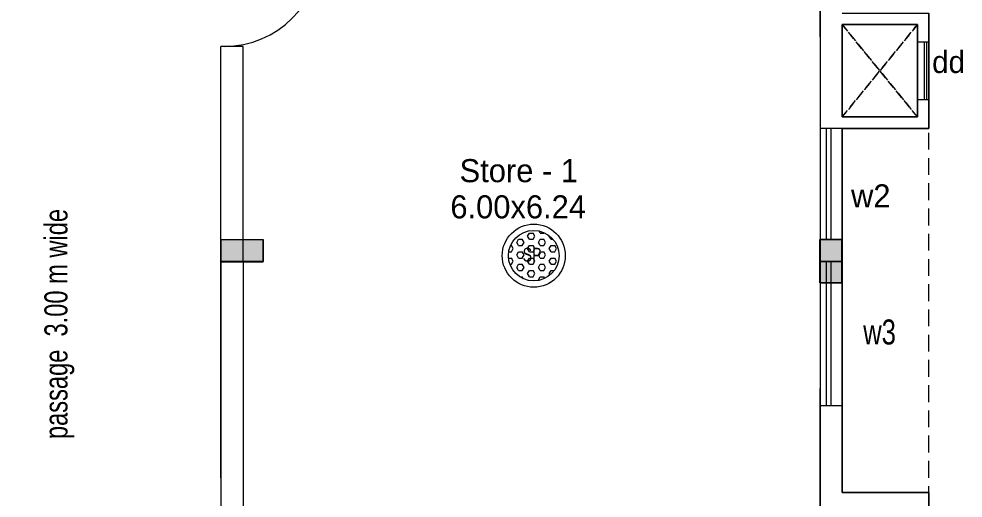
# Model space of a CAD drawing. Header units: metres. Extents: x 191982 to 427160, y -8904 to 80370.
# Drawn here: x 412968 to 422783, y 45892 to 50877 of the extents above; entities that cross this region are included whole.
import ezdxf

# ---------------------------------------------------------------- set-up
doc = ezdxf.new("R2010")
doc.units = ezdxf.units.M
doc.header["$LTSCALE"] = 700
doc.header["$MEASUREMENT"] = 0
doc.linetypes.add('DASHED2', pattern=[0.375, 0.25, -0.125])
doc.linetypes.add('HIDDEN2', pattern=[0.1875, 0.125, -0.0625])
for name, color, linetype, lineweight in [('MAIN GATE', 7, 'Continuous', 9), ('NEW PLANS', 7, 'Continuous', 9), ('PLAN', 7, 'Continuous', 9)]:
    doc.layers.add(name, color=color, linetype=linetype, lineweight=lineweight)
doc.styles.add('RVR', font='MOD20.TTF')
doc.styles.get("Standard").update_dxf_attribs({"font": 'swisscl.ttf'})

# ---------------------------------------------------------------- blocks, each defined once
blk = doc.blocks.new('DAS')
at = {"layer": 'MAIN GATE'}
h = blk.add_hatch(dxfattribs=at)
h.set_pattern_fill('HEX', color=1, scale=0.3, style=0)
h.paths.add_polyline_path([(-3163.779, -2.1999, 1), (-3163.253, -2.1999, 1)])
at = {"layer": 'MAIN GATE', "color": 5}
for radius in [0.3279, 0.263]:
    blk.add_circle((-3163.516, -2.1999), radius, dxfattribs=at)
at = {"layer": 'NEW PLANS', "color": 7}
blk.add_text('SP', height=0.144, dxfattribs=at).set_placement((-3163.6314, -2.2621))

msp = doc.modelspace()

# ---------------------------------------------------------------- hatches: boundary and pattern name
at = {"layer": 'MAIN GATE'}
h = msp.add_hatch(color=256, dxfattribs=at)
h.dxf.hatch_style = 1
h.paths.add_polyline_path([(415067.772, 48581.692), (415067.772, 48351.692), (415505.825, 48351.692), (415505.825, 48581.692)])
h = msp.add_hatch(color=256, dxfattribs=at)
h.dxf.hatch_style = 1
h.paths.add_polyline_path([(415506.491, 48349.259), (415506.491, 48579.259), (415068.438, 48579.259), (415068.438, 48349.259)])
at = {"layer": 'NEW PLANS'}
for points in [[(415287.772, 48581.692), (415067.772, 48581.692), (415067.772, 48351.692), (415287.772, 48351.692)], [(415297.772, 48581.692), (415297.772, 48351.692), (415067.772, 48351.692), (415067.772, 48581.692)], [(415297.772, 48581.692), (415297.772, 48351.692), (415067.772, 48351.692), (415067.772, 48581.692)], [(415297.772, 48581.692), (415297.772, 48351.692), (415067.772, 48351.692), (415067.772, 48581.692)], [(415297.772, 48581.692), (415297.772, 48351.692), (415067.772, 48351.692), (415067.772, 48581.692)], [(415287.772, 48581.692), (415067.772, 48581.692), (415067.772, 48351.692), (415287.772, 48351.692)], [(415287.772, 48581.692), (415067.772, 48581.692), (415067.772, 48351.692), (415287.772, 48351.692)], [(415297.772, 48581.692), (415297.772, 48351.692), (415067.772, 48351.692), (415067.772, 48581.692)], [(415297.772, 48581.692), (415297.772, 48351.692), (415067.772, 48351.692), (415067.772, 48581.692)], [(415297.772, 48581.692), (415297.772, 48351.692), (415067.772, 48351.692), (415067.772, 48581.692)], [(415287.772, 48581.692), (415067.772, 48581.692), (415067.772, 48351.692), (415287.772, 48351.692)], [(415287.772, 48581.692), (415067.772, 48581.692), (415067.772, 48351.692), (415287.772, 48351.692)], [(415297.772, 48581.692), (415297.772, 48351.692), (415067.772, 48351.692), (415067.772, 48581.692)], [(415297.772, 48581.692), (415297.772, 48351.692), (415067.772, 48351.692), (415067.772, 48581.692)], [(415287.772, 48581.692), (415067.772, 48581.692), (415067.772, 48351.692), (415287.772, 48351.692)], [(415287.772, 48581.692), (415067.772, 48581.692), (415067.772, 48351.692), (415287.772, 48351.692)], [(421292.772, 48351.692), (421522.772, 48351.692), (421522.772, 48581.692), (421292.772, 48581.692)], [(421522.772, 48581.692), (421292.772, 48581.692), (421292.772, 48351.692), (421522.772, 48351.692)], [(421297.772, 48581.692), (421297.772, 48351.692), (421527.772, 48351.692), (421527.772, 48581.692)], [(421307.772, 48581.692), (421527.772, 48581.692), (421527.772, 48351.692), (421307.772, 48351.692)], [(421307.772, 48581.692), (421527.772, 48581.692), (421527.772, 48351.692), (421307.772, 48351.692)], [(421292.772, 48131.692), (421522.772, 48131.692), (421522.772, 48351.692), (421292.772, 48351.692)], [(421522.772, 48351.692), (421522.772, 48131.692), (421292.772, 48131.692), (421292.772, 48351.692)]]:
    msp.add_hatch(color=256, dxfattribs=at).paths.add_polyline_path(points)

# ---------------------------------------------------------------- linework, layer by layer
at = {"layer": 'MAIN GATE'}
for p, q in [((421527.772, 49736.692), (421297.772, 49736.692)), ((415067.772, 48351.692), (415067.772, 48581.692)), ((415068.438, 48579.259), (415068.438, 48349.259))]:
    msp.add_line(p, q, dxfattribs=at)
for points in [[(415067.772, 48351.692), (415067.772, 48581.692), (415505.825, 48581.692), (415505.825, 48351.692)], [(415068.438, 48579.259), (415068.438, 48349.259), (415506.491, 48349.259), (415506.491, 48579.259)]]:
    msp.add_lwpolyline(points, close=True, dxfattribs=at)
at = {"layer": 'NEW PLANS'}
for p, q in [((421297.772, 52920.129), (421297.772, 50490.129)), ((421297.772, 50690.129), (421297.772, 51590.129)), ((421297.772, 51590.129), (421297.772, 50490.129)), ((421297.772, 50690.129), (421297.772, 51494.86)), ((421297.772, 51494.86), (421297.772, 50690.129)), ((421297.772, 50690.129), (421297.772, 51020.129)), ((422427.772, 49736.692), (422427.772, 50936.692)), ((421527.772, 49856.692), (421527.772, 50816.692)), ((421527.772, 49856.692), (421527.772, 50816.692)), ((421527.772, 49856.692), (421527.772, 50816.692)), ((421527.772, 49856.692), (421527.772, 50816.692)), ((421527.772, 50816.692), (422307.772, 50816.692)), ((421527.772, 49856.692), (421527.772, 50816.692)), ((421527.772, 49856.692), (421527.772, 50816.692)), ((421527.772, 49856.692), (421527.772, 50816.692)), ((421527.772, 49856.692), (421527.772, 50816.692)), ((421527.772, 49856.692), (421527.772, 50816.692)), ((421527.772, 50816.692), (422307.772, 50816.692)), ((421527.772, 50816.692), (421527.772, 50140.129)), ((415067.772, 48581.692), (415067.772, 50590.129)), ((415297.772, 50590.129), (415067.772, 50590.129)), ((415297.772, 48581.692), (415297.772, 50590.129)), ((415297.772, 48581.692), (415297.772, 50590.129)), ((422307.772, 50636.692), (422427.772, 50636.692)), ((422307.772, 50036.692), (422307.772, 50636.692)), ((422377.772, 50636.692), (422377.772, 50036.692)), ((422402.772, 50636.692), (422402.772, 50036.692)), ((421297.772, 50490.129), (421297.772, 45351.692)), ((422307.772, 50036.692), (422427.772, 50036.692)), ((421527.772, 49856.692), (422307.772, 49856.692)), ((421527.772, 49856.692), (422307.772, 49856.692)), ((421362.772, 48586.498), (421362.772, 49736.692)), ((421412.772, 48586.498), (421412.772, 49736.692)), ((421527.772, 45951.692), (421527.772, 49736.692)), ((421527.772, 45951.692), (421527.772, 49736.692)), ((421527.772, 45951.692), (421527.772, 49736.692)), ((421527.772, 45951.692), (421527.772, 49736.692)), ((421527.772, 49736.692), (422427.772, 49736.692)), ((421527.772, 49601.692), (421527.772, 49736.692)), ((421527.772, 49601.692), (421527.772, 49736.692)), ((421527.772, 49601.692), (421527.772, 49736.692)), ((421527.772, 49601.692), (421527.772, 49736.692)), ((421527.772, 49601.692), (421527.772, 49736.692)), ((421527.772, 45951.692), (421527.772, 49481.692)), ((421527.772, 45951.692), (421527.772, 49481.692)), ((421527.772, 45951.692), (421527.772, 49481.692)), ((421527.772, 45951.692), (421527.772, 49481.692)), ((421527.772, 45951.692), (421527.772, 49481.692)), ((415067.772, 48351.692), (415067.772, 48581.692)), ((415067.772, 48351.692), (415067.772, 48581.692)), ((415067.772, 48351.692), (415067.772, 48581.692)), ((415067.772, 48351.692), (415067.772, 48581.692)), ((415067.772, 48351.692), (415067.772, 48581.692)), ((415067.772, 48351.692), (415067.772, 48581.692)), ((415067.772, 48351.692), (415067.772, 48581.692)), ((415067.772, 48351.692), (415067.772, 48581.692)), ((415297.772, 48351.692), (415297.772, 48581.692)), ((421292.772, 48581.692), (421522.772, 48581.692)), ((421292.772, 48581.692), (421522.772, 48581.692)), ((421292.772, 48581.692), (421292.772, 48351.692)), ((421292.772, 48581.692), (421522.772, 48581.692)), ((421292.772, 48351.692), (421292.772, 48581.692)), ((421292.772, 48581.692), (421522.772, 48581.692)), ((421292.772, 48581.692), (421292.772, 48351.692)), ((421522.772, 48581.692), (421292.772, 48581.692)), ((421527.772, 48581.692), (421292.772, 48581.692)), ((421292.772, 48581.692), (421522.772, 48581.692)), ((421292.772, 48581.692), (421522.772, 48581.692)), ((421297.772, 48351.692), (421297.772, 48581.692)), ((421527.772, 48351.692), (421527.772, 48581.692)), ((421527.772, 48351.692), (421527.772, 48581.692)), ((421527.772, 48351.692), (421527.772, 48581.692)), ((415067.772, 48351.692), (415067.772, 41891.692)), ((415067.772, 46101.692), (415067.772, 48351.692)), ((415258.668, 48349.259), (415068.438, 48349.259)), ((415506.491, 48349.259), (415163.553, 48349.259)), ((415297.772, 48351.692), (415297.772, 41891.692)), ((421292.772, 48351.692), (421522.772, 48351.692)), ((421292.772, 48351.692), (421522.772, 48351.692)), ((421292.772, 48351.692), (421522.772, 48351.692)), ((421292.772, 48351.692), (421522.772, 48351.692)), ((421522.772, 48351.692), (421292.772, 48351.692)), ((421527.772, 48351.692), (421297.772, 48351.692)), ((421362.772, 46851.692), (421362.772, 48351.692)), ((421412.772, 46851.692), (421412.772, 48351.692)), ((421522.772, 48131.692), (421292.772, 48131.692)), ((421292.772, 48131.692), (421522.772, 48131.692)), ((421297.772, 35431.692), (421297.772, 47031.692)), ((421297.772, 35431.692), (421297.772, 47031.692)), ((421527.772, 46851.692), (421297.772, 46851.692)), ((422427.772, 45951.692), (421527.772, 45951.692)), ((421527.772, 45951.692), (422427.772, 45951.692)), ((422427.772, 44382.301), (422427.772, 45951.692)), ((422427.772, 45951.692), (422427.772, 44382.301))]:
    msp.add_line(p, q, dxfattribs=at)
at = {"layer": 'NEW PLANS', "linetype": 'HIDDEN2'}
for p, q in [((421527.772, 50816.692), (422307.772, 49856.692)), ((422307.772, 50816.692), (421527.772, 49856.692)), ((421527.772, 49856.692), (422307.772, 50816.692)), ((422307.772, 49856.692), (421527.772, 50816.692))]:
    msp.add_line(p, q, dxfattribs=at)
at = {"layer": 'NEW PLANS'}
for points in [[(421527.772, 50936.692), (422427.772, 50936.692), (422427.772, 49736.692), (421527.772, 49736.692)], [(421527.772, 49856.692), (421527.772, 50816.692)], [(421527.772, 49856.692), (422307.772, 49856.692), (422307.772, 50816.692), (421527.772, 50816.692)], [(421527.772, 50816.692), (421527.772, 49856.692)], [(421527.772, 50816.692), (421527.772, 49856.692)], [(421527.772, 50816.692), (422307.772, 50816.692), (422307.772, 49856.692), (421527.772, 49856.692)], [(421527.772, 45951.692), (421527.772, 49736.692)], [(421527.772, 49736.692), (421527.772, 49601.692)], [(421527.772, 49736.692), (421527.772, 49481.692)], [(421527.772, 49481.692), (421527.772, 45951.692)], [(421527.772, 49481.692), (421527.772, 45951.692)]]:
    msp.add_lwpolyline(points, dxfattribs=at)
for points in [[(421522.772, 48581.692), (421292.772, 48581.692), (421292.772, 48131.692), (421522.772, 48131.692)], [(421292.772, 48581.692), (421522.772, 48581.692), (421522.772, 48131.692), (421292.772, 48131.692)]]:
    msp.add_lwpolyline(points, close=True, dxfattribs=at)
msp.add_arc((415101.679, 51590.129), 1000, 270, 0, dxfattribs=at)
at = {"layer": 'PLAN', "linetype": 'DASHED2'}
msp.add_lwpolyline([(412967.772, 7416.692), (412967.772, 8666.692), (416197.772, 8666.692), (416197.772, 11896.692), (418670.564, 11896.692), (422427.772, 15653.9), (422427.772, 50936.692)], dxfattribs=at)

# ---------------------------------------------------------------- block references
at = {"layer": 'MAIN GATE', "xscale": 1000, "yscale": 1000, "zscale": 1000}
msp.add_blockref('DAS', (3581836.052, 50613.446), dxfattribs=at)

# ---------------------------------------------------------------- texts
at = {"layer": 'MAIN GATE', "style": 'RVR'}
for s, p in [('Store - 1', (417549.243, 49177.839)), ('w2', (421618.505, 48915.722)), ('6.00x6.24', (417453.242, 48801.649))]:
    msp.add_text(s, height=240, dxfattribs=at).set_placement(p)
at = {"layer": 'NEW PLANS', "style": 'RVR'}
msp.add_text('dd', height=230, dxfattribs=at).set_placement((422461.204, 50313.757))
at = {"layer": 'NEW PLANS'}
msp.add_text('passage  3.00 m wide', height=240, rotation=90, dxfattribs=at).set_placement((413472.985, 46505.899))
msp.add_text('w3', height=260, dxfattribs=at).set_placement((421744.618, 47489.76))

doc.saveas('drawing.dxf')
